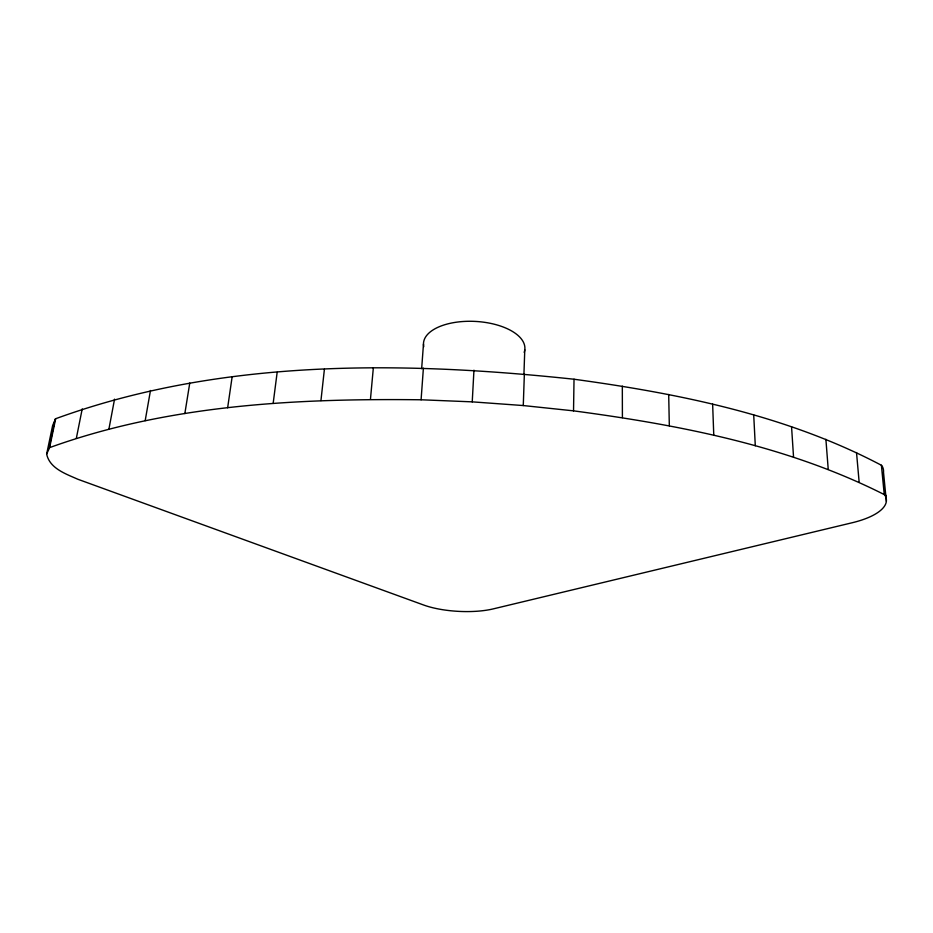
<?xml version="1.0" encoding="UTF-8"?>
<svg xmlns="http://www.w3.org/2000/svg" width="933" height="933" viewBox="0 0 933 933"><rect width="100%" height="100%" fill="white"/><g stroke="black" fill="none" stroke-linecap="round" stroke-linejoin="round"><path stroke-width="1.4" d="M884.811 495.085L884.262 494.572C787.732 445.787 679.912 425.028 573.527 410.847L574.028 379.23C401.575 360.873 220.724 358.599 55.665 418.719L52.645 425.448L46.65 454.079C49.682 468.518 65.905 473.906 77.824 479.247L423.605 605.004A50.545 15.954 3.1 0 0 493.242 608.887L852.226 522.737A64.89 23.803 -2.8 0 0 884.811 495.085L886.187 495.505M573.527 410.847L523.273 405.552L524.369 373.888M523.926 374.46L524.778 349.817M523.273 405.552L472.238 401.855L473.952 370.179M46.65 454.079L49.636 447.607C168.138 404.782 296.204 398.321 421.086 399.779L423.395 368.173M421.658 368.663L423.477 344.067M370.448 399.371L373.34 367.87M320.94 400.595L324.404 369.27M273.159 403.429L277.159 372.325M227.64 407.779L232.119 376.955M184.851 413.552L189.761 383.055M145.186 420.643L150.47 390.495M108.951 428.9L114.549 399.161M76.366 438.172L82.221 408.864M49.029 448.062L55.059 419.197M49.636 447.607L55.665 418.719M421.086 399.779L472.238 401.855M574.028 379.23C679.516 393.656 786.461 415.185 881.405 465.264L881.953 465.8A64.214 24.724 -3.2 0 1 883.504 472.261L886.35 501.301M881.405 465.264L884.262 494.572M856.517 452.54L859.153 482.244M825.892 439.315L828.236 469.427M791.557 426.719L793.551 457.193M753.712 414.928L755.298 445.741M712.637 404.129L713.768 435.221M668.693 394.472L669.323 425.798M622.323 386.134L622.404 417.622M423.769 346.656A50.767 24.69 3.1 0 1 475.783 321.442A50.767 24.69 3.1 0 1 524.159 352.347"/></g></svg>
